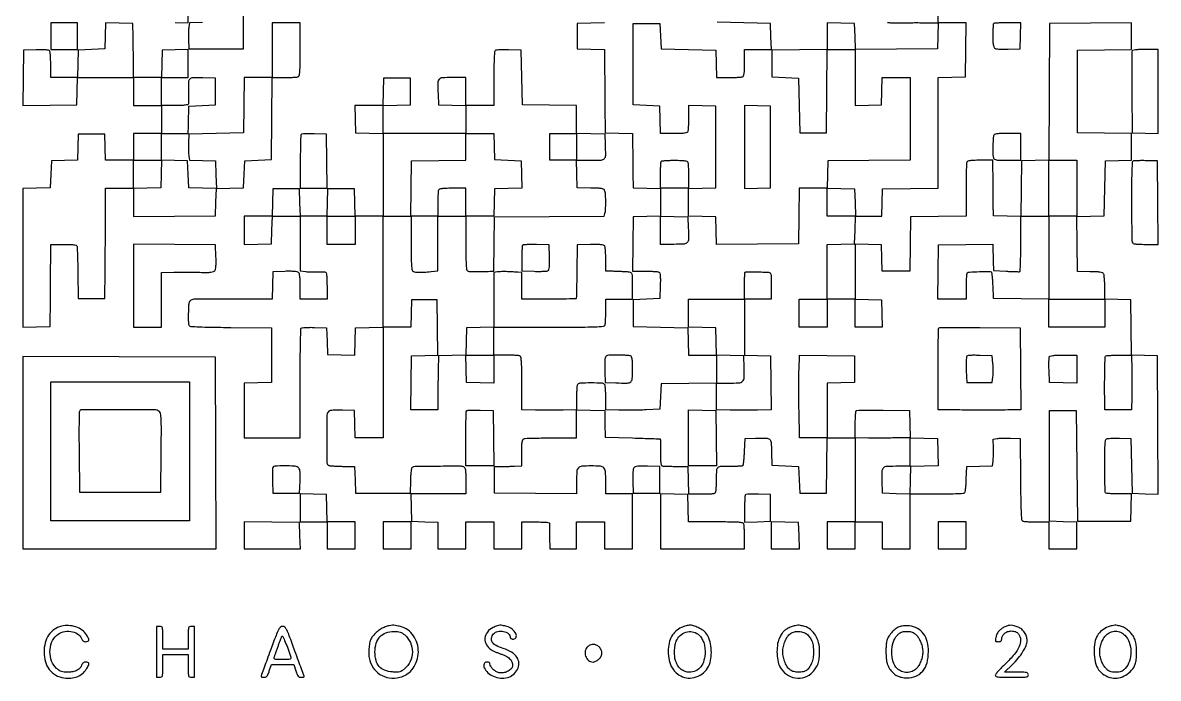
# Model space of a CAD drawing. Extents: x 179 to 1071, y 112 to 1107.
# Drawn here: x 179 to 1071, y 112 to 627 of the extents above; entities that cross this region are included whole.
import ezdxf

# ---------------------------------------------------------------- set-up
doc = ezdxf.new("R2010")
doc.units = 0

msp = doc.modelspace()

# ---------------------------------------------------------------- linework, layer by layer
for points in [[(320.288831, 627.215446), (310.077661, 626.930891), (309.481052, 623.715446, 0.030047), (309.270626, 622.018638, 0.00876), (309.150106, 619.388287, 0.008769), (309.118216, 616.415823, 0.009283), (309.192221, 613.5), (309.5, 606.5), (331, 606.5), (352.5, 606.5), (352.757294, 671.25)], [(636, 627.067663), (625.25, 626.783832), (614.5, 626.5), (614.5, 616.5), (614.5, 606.5), (625.25, 606.216168), (636, 605.932337), (636.059375, 594.716168, 0.000443), (636.094909, 588.965167, 0.000144), (636.157304, 580.479124, 0.000144), (636.232039, 571.053932, 0.000162), (636.309375, 562), (636.5, 540.5), (647.25, 540.216168), (658, 539.932337), (658.097508, 529.716168, 0.00036), (658.145798, 525.011867, 0.0002), (658.211168, 519.269749, 0.000199), (658.282022, 513.453222, 0.000321), (658.347508, 508.5), (658.5, 497.5), (669.25, 497.216168), (680, 496.932337), (680, 486), (680, 475.067663), (669.25, 474.783832), (658.5, 474.5), (658.272969, 453.25), (658.045937, 432), (667.772969, 431.984687, -0.007773), (671.592775, 431.919285, -0.010696), (675.021102, 431.733781, -0.00761), (677.860586, 431.47563, -0.11538), (678.788231, 431.152042, -0.19692), (679.395734, 430.294865, -0.033714), (679.721018, 428.282937, -0.023663), (679.861823, 425.195195, -0.006827), (679.788231, 420.417355), (679.5, 410.5), (669, 410), (658.5, 409.5), (658.5, 399), (658.5, 388.5), (680, 388), (701.5, 387.5), (701.783832, 376.75), (702.067663, 366), (713.033832, 366), (724, 366), (724, 355.019502), (724, 344.039005), (702.25, 343.769502), (680.5, 343.5), (680, 333.5), (679.5, 323.5), (668.614997, 323, -0.005772), (663.695685, 322.830917, -0.003519), (657.882746, 322.739212, -0.003526), (652.119169, 322.729502, -0.006238), (647.364997, 322.814338), (637, 323.128677), (637, 331.982551, 0.006322), (636.955666, 335.488883, 0.008203), (636.821697, 338.70025, 0.006396), (636.631734, 341.375401, 0.070799), (636.393011, 342.418213, 0.294833), (634.336862, 343.920436, 0.014388), (625.5, 344.174786, 0.014388), (616.663138, 343.920436, 0.294833), (614.606989, 342.418213, 0.070799), (614.368266, 341.375401, 0.006396), (614.178303, 338.70025, 0.008203), (614.044334, 335.488883, 0.006322), (614, 331.982551), (614, 323.128677), (603.400107, 322.814338, -0.004692), (598.554047, 322.716137, -0.002696), (592.712026, 322.6841, -0.002693), (586.841483, 322.71519, -0.004492), (581.900107, 322.812384), (571, 323.124768), (571, 343.955395, 0.002113), (570.950186, 355.740773, 0.016301), (570.723731, 361.253842, 0.031071), (570.301136, 364.347193, 0.257072), (569.418213, 365.393011, 0.07203), (568.361889, 365.632106, 0.005915), (565.534475, 365.821697, 0.007831), (562.140776, 365.955695, 0.005951), (558.418213, 366), (549, 366), (549, 377), (549, 388), (592.393011, 388, 0.00089), (617.663739, 388.044988, 0.008094), (628.682637, 388.26261, 0.010271), (635.111256, 388.626062, 0.28955), (636.393011, 389.581787, 0.07203), (636.632106, 390.638111, 0.005915), (636.821697, 393.465525, 0.007831), (636.955695, 396.859224, 0.005951), (637, 400.581787), (637, 410), (647.5, 410), (658, 410), (658, 420.5, 0.003352), (657.954921, 427.224924, 0.048655), (657.69244, 429.587618, 0.175767), (657.016838, 430.675217, 0.149258), (655.75, 431.167506, 0.001986), (652.205797, 431.417209, 0.003814), (649.36184, 431.584448, 0.003716), (646.467483, 431.710946, 0.001781), (642.75, 431.832494), (637, 432), (636.984687, 441.25, 0.008159), (636.919317, 444.886885, 0.011123), (636.734034, 448.160822, 0.008145), (636.475757, 450.869394, 0.113997), (636.152902, 451.78684, 0.199716), (635.281101, 452.39767, 0.032047), (633.18343, 452.720814, 0.022682), (629.955578, 452.861053, 0.006397), (624.918214, 452.78684), (614.5, 452.5), (614.26659, 431.599923, -0.001278), (614.156325, 423.56607, -0.002088), (614.016967, 416.754467, -0.000251), (613.864526, 410.690643, -0.192258), (613.744575, 410.411242, -0.194513), (613.159485, 410.163062, -0.000479), (603.914768, 410.01528, -0.003012), (593.716025, 409.923465, -0.002123), (582.25, 409.937986), (571, 410), (571, 420.5), (571, 431), (568, 431.125, -0.000897), (566.490601, 431.190605, -0.000321), (564.339063, 431.289374, -0.000319), (561.979926, 431.4007, -0.000377), (559.75, 431.50904, 0.009924), (557.538322, 431.574202, 0.00879), (555.234375, 431.555835, 0.008861), (553.160189, 431.466024, 0.026501), (551.75, 431.304585), (549, 430.841089), (549, 409.454376), (549, 388.067663), (538.25, 387.783832), (527.5, 387.5), (527.216508, 376.783492), (526.933016, 366.066984), (516.216508, 365.783492), (505.5, 365.5), (505.322108, 354.5, 0.000681), (505.248714, 349.544418, 0.000421), (505.17529, 343.720312, 0.000422), (505.112467, 337.967405, 0.00076), (505.072108, 333.25), (505, 323), (494.480112, 323), (483.960225, 323), (484.230112, 344.25), (484.5, 365.5), (494.769404, 365.785197), (505.038809, 366.070395), (504.769404, 387.785197), (504.5, 409.5), (494.5, 409.5), (484.5, 409.5), (484.216168, 398.75), (483.932337, 388), (472.966168, 388), (462, 388), (462, 431.5), (462, 475), (473, 475), (484, 475), (484, 454.2, 0.003169), (484.062069, 444.406919, 0.010454), (484.278846, 437.954487, 0.00933), (484.608073, 433.461896, 0.175156), (485.2, 432.2, 0.156441), (486.778511, 431.388153, 0.031696), (489.952461, 431.06555, 0.026549), (494.258674, 431.130854, 0.012824), (499.75, 431.647983), (505, 432.278582), (505, 453.639291), (505, 475), (516, 475), (527, 475), (527, 454.122445, 0.002913), (527.059343, 443.936607, 0.011405), (527.276037, 437.651147, 0.011114), (527.611421, 433.441314, 0.211143), (528.25, 432.32056, 0.143827), (529.693259, 431.792046, 0.00978), (534.104341, 431.589988, 0.012735), (539.647643, 431.585841, 0.007626), (546.230112, 431.849085), (548.960225, 432), (549.230112, 453.25), (549.5, 474.5), (592.636124, 474.760537), (635.772248, 475.021074), (636.37247, 477.260537, 0.055261), (636.837102, 480.304807, 0.010179), (636.954784, 485.991845, 0.010168), (636.84102, 491.678737, 0.055454), (636.378274, 494.717265, 0.141505), (635.627557, 495.960978, 0.132685), (634.311084, 496.650964, 0.0442), (631.7238, 496.990753, 0.00392), (625.141929, 497.217265), (614.5, 497.5), (614.216168, 508.25), (613.932337, 519), (624.947116, 519, 0.011644), (633.386769, 519.196568, 0.193791), (635.888604, 520.342175, 0.190015), (636.923746, 522.911448, 0.011127), (636.796504, 531.503355), (636.5, 539.5), (625.25, 539.782751), (614, 540.065502), (614, 551.012863), (614, 561.960225), (592.75, 562.230112), (571.5, 562.5), (571, 584), (570.5, 605.5), (560.582645, 605.788231, 0.006827), (555.804805, 605.861823, 0.023663), (552.717063, 605.721018, 0.033714), (550.705135, 605.395734, 0.19692), (549.847958, 604.788231, 0.130355), (549.518755, 603.746653, 0.002279), (549.266219, 597.783105, 0.005584), (549.080339, 590.795482, 0.003672), (549.015313, 582.75), (549, 562), (538, 562), (527, 562), (527, 573), (527, 584), (516.519052, 584, 0.01319), (508.49751, 583.788355, 0.203196), (506.066531, 582.602972, 0.179688), (505.071849, 579.965089, 0.009927), (505.204946, 571), (505.5, 562.5), (516.25, 562.216168), (527, 561.932337), (527, 550.966168), (527, 540), (494.5, 540), (462, 540), (462, 550.966168), (462, 561.932337), (472.75, 562.216168), (483.5, 562.5), (483.5, 573), (483.5, 583.5), (473, 583.5), (462.5, 583.5), (462.216168, 572.75), (461.932337, 562), (450.932337, 562), (439.932337, 562), (440.216168, 551.25), (440.5, 540.5), (451.25, 540.216168), (462, 539.932337), (462, 507.466168), (462, 475), (451.033832, 475), (440.067663, 475), (439.783832, 485.75), (439.5, 496.5), (429, 496.5), (418.5, 496.5), (418.216168, 485.75), (417.932337, 475), (407.5, 475), (397.067663, 475), (396.783832, 485.75), (396.5, 496.5), (386, 496.5), (375.5, 496.5), (375.216168, 485.75), (374.932337, 475), (363.966168, 475), (353, 475), (353, 463.966168), (353, 452.932337), (363.75, 453.216168), (374.5, 453.5), (374.783832, 464.25), (375.067663, 475), (386.033832, 475), (397, 475), (397, 453.613544), (397, 432.227088), (401.25, 431.631435, 0.01829), (403.236067, 431.426803, 0.00956), (405.720312, 431.310015, 0.009495), (408.276032, 431.287353, 0.01434), (410.5, 431.373689, -0.009963), (412.505981, 431.469153, -0.011902), (414.398438, 431.476393, -0.010704), (415.985709, 431.410664, -0.073077), (416.75, 431.248809, -0.252405), (417.346562, 430.571005, -0.02816), (417.7088, 428.472674, -0.022023), (417.935201, 425.271303, -0.006641), (418, 420.393011), (418, 410), (407.5, 410), (397, 410), (397, 419.877555, 0.007345), (396.929838, 424.653266, 0.024181), (396.685192, 427.794146, 0.035127), (396.271246, 429.875583, 0.154085), (395.600715, 430.916414, 0.132968), (394.513859, 431.412685, 0.020746), (392.150171, 431.703614, 0.018924), (388.957683, 431.84141, 0.009044), (384.850715, 431.788859), (375.5, 431.5), (375.216168, 420.75), (374.932337, 410), (353.216168, 409.93983, -0.000579), (344.154979, 409.925215, -0.000541), (334.887093, 409.931025, -0.000538), (326.657437, 409.95395, -0.001849), (321.314362, 409.994349, 0.004734), (315.30802, 410.005105, 0.039368), (312.597247, 409.770381, 0.098138), (311.07118, 409.194713, 0.131508), (310.064362, 408.120261, 0.108774), (309.28397, 405.351196, 0.011202), (309.040841, 398.52484, 0.010028), (309.088004, 391.646466, 0.135561), (309.81548, 389.264319, 0.238962), (310.927232, 388.604237, 0.00522), (317.392156, 388.240328, 0.007577), (326.830801, 387.951056, 0.001803), (342.550168, 387.764319), (374.5, 387.5), (374.5, 366), (374.5, 344.5), (363.75, 344.216168), (353, 343.932337), (353, 322.466168), (353, 301), (374.966123, 301), (396.932246, 301), (396.912987, 343.646864, -0.001926), (396.969228, 360.185181, -0.003202), (397.159579, 374.122866, -0.000592), (397.418863, 386.326338, -0.19309), (397.786512, 387.186512, -0.174712), (398.514807, 387.528903, -0.008765), (401.181331, 387.731956, -0.01321), (404.419335, 387.835779, -0.009101), (408.089648, 387.789648), (417.5, 387.5), (418, 377), (418.5, 366.5), (429.215829, 366.216515), (439.931657, 365.93303), (440.215829, 376.716515), (440.5, 387.5), (451.25, 387.783832), (462, 388.067663), (462, 344.533832), (462, 301), (451.033832, 301), (440.067663, 301), (439.783832, 311.75), (439.5, 322.5), (430.149285, 322.788859, 0.009044), (426.042317, 322.84141, 0.018924), (422.849829, 322.703614, 0.020746), (420.486141, 322.412685, 0.132968), (419.399285, 321.916414, 0.21941), (417.974523, 318.937306, 0.003712), (417.849713, 300.303682, 0.003116), (417.980784, 281.46756, 0.306927), (419.430195, 279.388413, 0.070041), (420.402427, 279.164303, 0.004988), (423.177963, 278.950933, 0.006948), (426.506234, 278.774857, 0.005185), (430.180195, 278.669798), (439.5, 278.5), (440, 268), (440.5, 257.5), (462, 257.5), (483.5, 257.5), (483.788805, 267.464966, -0.009185), (483.978344, 271.465495, -0.015642), (484.302506, 274.797089, -0.011428), (484.70247, 277.423379, -0.213988), (485.160452, 278.099165, -0.13594), (487.320716, 278.728202, -0.001145), (504.929603, 278.919042, -0.001586), (522.196447, 279.011854, -0.092414), (525.290056, 278.44219, -0.187548), (526.187199, 277.627618, -0.077472), (526.693084, 276.038367, -0.0334), (526.942215, 273.174233, -0.004997), (527, 267.393011), (527, 257), (505.466168, 257), (483.932337, 257), (484.216168, 246.25), (484.5, 235.5), (494.75, 235.215017), (505, 234.930034), (505, 224.465017), (505, 214), (516, 214), (527, 214), (527, 224.5), (527, 235), (538, 235), (549, 235), (549, 224.5), (549, 214), (560, 214), (571, 214), (571, 224.5), (571, 235), (582.043837, 235, -0.005353), (587.436059, 234.942266, -0.023244), (590.625709, 234.725378, -0.037204), (592.514505, 234.364582, -0.375493), (592.925354, 233.75, 0.029686), (592.865555, 232.894407, 0.001563), (592.84552, 230.15, 0.00246), (592.84795, 226.884359, 0.001786), (592.881517, 223.25), (593, 214), (603.5, 214), (614, 214), (614, 224.5), (614, 235), (625, 235), (636, 235), (636, 224.5), (636, 214), (647, 214), (658, 214), (658, 235.5), (658, 257), (647.5, 257), (637, 257), (637, 266.964816, 0.016375), (636.748452, 274.643854, 0.176079), (635.516364, 277.447319, 0.18557), (632.802218, 278.72896, 0.018552), (625.5, 279, 0.018562), (618.196698, 278.728783, 0.185709), (615.482908, 277.446295, 0.175976), (614.251235, 274.640922, 0.016331), (614, 266.950963), (614, 256.972294), (581.75, 257.236147), (549.5, 257.5), (549.5, 268), (549.5, 278.5), (554.5, 278.553803, 0.002048), (556.82708, 278.588376, 0.001075), (559.720312, 278.649435, 0.00107), (562.68464, 278.724717, 0.001645), (565.25, 278.803803), (571, 279), (571, 289.393011, -0.005351), (571.059586, 294.960143, -0.030363), (571.30265, 297.913621, -0.063068), (571.76761, 299.601595, -0.205218), (572.581787, 300.393011, -0.082815), (573.775876, 300.636501, -0.001919), (579.5499, 300.821697, -0.004216), (586.334577, 300.955997, -0.00284), (594.081787, 301), (614, 301), (614, 312.032751), (614, 323.065502), (625.102322, 322.782751), (636.204643, 322.5), (636.352322, 312), (636.5, 301.5), (658, 300.949707, -0.000841), (666.261248, 300.724348, -0.001379), (673.257812, 300.502398, -0.000127), (679.51991, 300.284872, -0.161135), (679.75, 300.199707, -0.221186), (679.851935, 299.994689, -0.000671), (679.926563, 296.974289, -0.003611), (679.981992, 293.53988, -0.002229), (680, 289.5, 0.004226), (680.051263, 283.434489, 0.036659), (680.294279, 280.747224, 0.1079), (680.82115, 279.42211, 0.232766), (681.75, 278.890285, 0.009007), (682.866332, 278.840464, 0.000834), (685.629687, 278.77159, 0.001074), (688.925493, 278.702026, 0.000842), (692.5, 278.640285), (701.5, 278.5), (701.783832, 267.75), (702.067663, 257), (712.426843, 257, 0.005377), (717.973908, 257.059651, 0.030446), (720.919034, 257.302822, 0.063217), (722.602718, 257.767927, 0.20495), (723.393011, 258.581787, 0.070701), (723.631706, 259.623534, 0.006434), (723.821697, 262.287222, 0.008233), (723.955664, 265.484808, 0.006352), (724, 268.974799, -0.01621), (724.218061, 275.699053, -0.203198), (725.336393, 277.923885, -0.171082), (727.807214, 278.868616, -0.010839), (735.692534, 278.905237, 0.007869), (738.963225, 278.901004, 0.011594), (741.833378, 279.009061, 0.007003), (744.212453, 279.187405, 0.175058), (744.797718, 279.459677, 0.166411), (745.094233, 280.059722, 0.004749), (745.44058, 282.940181, 0.009152), (745.757506, 286.380352, 0.006111), (746, 290.328626), (746.5, 300.5), (754.496645, 300.796504, -0.010944), (762.958841, 300.924926, -0.179106), (765.567079, 299.939704, -0.195806), (766.788181, 297.526579, -0.013482), (767.215131, 289.7397), (767.5, 279.5), (778, 279), (788.5, 278.5), (789, 268), (789.5, 257.5), (800, 257.5), (810.5, 257.5), (810.769502, 279.25), (811.039005, 301), (822.019502, 301), (833, 301), (833, 268), (833, 235), (822, 235), (811, 235), (811, 224.5), (811, 214), (822, 214), (833, 214), (833, 224.5), (833, 235), (843.5, 235), (854, 235), (854, 224.5), (854, 214), (865, 214), (876, 214), (876, 235.5), (876, 257), (896.75, 257.015313, 0.003459), (904.790108, 257.076871, 0.005289), (911.760476, 257.252233, 0.002049), (917.725297, 257.489938, 0.131294), (918.711195, 257.800347, 0.199883), (919.262532, 258.589, 0.01918), (919.684251, 260.944063, 0.019108), (920.012968, 264.199826, 0.00836), (920.211195, 268.535034), (920.5, 278.5), (930.62757, 278.783631), (940.755139, 279.067263), (941.245984, 282.783631, 0.02043), (941.416849, 284.667274, 0.007166), (941.512695, 287.383123, 0.007101), (941.532878, 290.376392, 0.008251), (941.464663, 293.222743), (941.192497, 299.945487), (944.346249, 300.529234, -0.031064), (946.043619, 300.735482, -0.008198), (948.776711, 300.851473, -0.008289), (951.8973, 300.880936, -0.008427), (955, 300.80649), (962.5, 300.5), (962.764319, 268.550168, 0.001803), (962.951056, 252.830801, 0.007577), (963.240328, 243.392156, 0.00522), (963.604237, 236.927232, 0.238962), (964.264319, 235.81548, 0.116655), (965.161958, 235.504391, 0.00716), (968.001081, 235.256679, 0.010334), (971.425135, 235.078324, 0.007451), (975.25, 235.015313), (985, 235), (985, 224.5), (985, 214), (996, 214), (1007, 214), (1007, 224.466168), (1007, 234.932337), (996.25, 235.216168), (985.5, 235.5), (985.5, 279), (985.5, 322.5), (996, 322.5), (1006.5, 322.5), (1007, 279), (1007.5, 235.5), (1028.5, 235.5), (1049.5, 235.5), (1049.783832, 246.25), (1050.067663, 257), (1040.092849, 257, -0.008799), (1036.22816, 257.068019, -0.013393), (1032.877585, 257.275957, -0.00795), (1030.122419, 257.565386, -0.227996), (1029.537435, 257.93943, -0.130928), (1029.302489, 258.717651, -0.001313), (1029.126399, 264.547267, -0.004171), (1028.996714, 271.290813, -0.00268), (1028.953473, 279.114996, -0.002922), (1029.010311, 289.125537, -0.012193), (1029.226759, 295.151076, -0.012714), (1029.567267, 299.113726, -0.224442), (1030.225056, 300.180103, -0.121711), (1031.133128, 300.495494, -0.009052), (1033.769235, 300.690793, -0.01213), (1036.959757, 300.791612, -0.008901), (1040.5, 300.754537), (1049.5, 300.5), (1050, 279), (1050.5, 257.5), (1060.758629, 257.214922), (1071.017259, 256.929843), (1070.758629, 311.214922), (1070.5, 365.5), (1060.269405, 365.784769), (1050.038811, 366.069538), (1049.769405, 387.784769), (1049.5, 409.5), (1039.25, 409.784983), (1029, 410.069966), (1028.984687, 419.284983, 0.009171), (1028.911964, 422.920009, 0.012198), (1028.704745, 426.218488, 0.009545), (1028.414314, 428.942349, 0.110134), (1028.053195, 429.948169, 0.176258), (1027.132229, 430.659673, 0.041052), (1025.197327, 431.106182, 0.026199), (1022.162414, 431.38726, 0.007026), (1017.318508, 431.512814), (1007.5, 431.62929), (1007.230592, 453.280616), (1006.961185, 474.931943), (1017.730592, 475.215971), (1028.5, 475.5), (1029, 497), (1029.5, 518.5), (1039.75, 518.784983), (1050, 519.069966), (1050, 529.515095), (1050, 539.960225), (1028.75, 540.230112), (1007.5, 540.5), (1007.5, 573), (1007.5, 605.5), (1028.75, 605.769888), (1050, 606.039775), (1050, 616.533741), (1050, 627.027706), (1017.75, 626.763853), (985.5, 626.5), (985.241329, 572.783744), (984.982659, 519.067488), (974.241329, 518.783744), (963.5, 518.5), (963.230404, 496.716367), (962.960808, 474.932734), (952.280035, 475.216367), (941.599262, 475.5), (941.494424, 478.5, -0.004951), (941.444657, 480.487865, -0.000338), (941.363162, 486.126562, -0.000484), (941.277048, 492.849655, -0.000363), (941.194793, 500.25), (941, 519), (931.106989, 519, 0.005748), (925.836306, 518.939403, 0.031643), (923.006334, 518.694689, 0.0653), (921.381554, 518.227587, 0.201158), (920.606989, 517.418213, 0.083046), (920.363374, 516.220701, 0.001844), (920.178303, 510.308954, 0.004129), (920.043995, 503.369134, 0.002773), (920, 495.437715), (920, 475.039005), (898.25, 474.769502), (876.5, 474.5), (876.230112, 453.25), (875.960225, 432), (865.015095, 432), (854.069966, 432), (853.784983, 442.25), (853.5, 452.5), (843.25, 452.784983), (833, 453.069966), (833, 431.534983), (833, 410), (822, 410), (811, 410), (811, 431.466168), (811, 452.932337), (821.75, 453.216168), (832.5, 453.5), (832.783832, 464.25), (833.067663, 475), (843.5, 475), (853.932337, 475), (854.216168, 485.75), (854.5, 496.5), (876.25, 496.769502), (898, 497.039005), (898, 540.485671), (898, 583.932337), (908.75, 584.216168), (919.5, 584.5), (919.769888, 605.75), (920.039775, 627), (909.019888, 627), (898, 627), (898, 638.019502)], [(858.229174, 627.22878, 0.025615), (861.368487, 627.018594, 0.006709), (866.41624, 627.0074, -0.001392), (871.054656, 627.046434, -0.000775), (876.705984, 627.069489, -0.000773), (882.423893, 627.075103, -0.001254), (887.284983, 627.06017), (898.069966, 627), (897.784983, 616.75), (897.5, 606.5), (865.285136, 606.236193), (833.070271, 605.972387), (832.785136, 616.236193), (832.5, 626.5), (821.75, 626.783832), (811, 627.067663), (811, 616.553334), (811, 606.039005), (789.25, 605.769502), (767.5, 605.5), (767.5, 595), (767.5, 584.5), (778, 584), (788.5, 583.5), (789, 562), (789.5, 540.5), (800, 540.5), (810.5, 540.5), (810.763664, 573.25), (811.027329, 606), (822.013664, 606), (833, 606), (833, 583.965017), (833, 561.930034), (843.25, 562.215017), (853.5, 562.5), (853.783832, 573.25), (854.067663, 584), (865.033832, 584), (876, 584), (876, 551.513853), (876, 519.027706), (843.75, 518.763853), (811.5, 518.5), (811.216168, 507.75), (810.932337, 497), (799.985671, 497), (789.039005, 497), (788.769502, 475.25), (788.5, 453.5), (756.283972, 453.236192), (724.067944, 452.972383), (723.783972, 463.736192), (723.5, 474.5), (712.75, 474.783832), (702, 475.067663), (702, 486), (702, 496.932337), (712.75, 497.216168), (723.5, 497.5), (723.5, 529.5), (723.5, 561.5), (712.75, 561.783832), (702, 562.067663), (702, 552.615619, -0.00593), (701.955696, 548.880092, -0.007809), (701.821697, 545.475463, -0.005887), (701.632128, 542.638889, -0.0721), (701.393011, 541.581787, -0.20495), (700.602718, 540.767927, -0.063217), (698.919034, 540.302822, -0.030446), (695.973908, 540.059651, -0.005377), (690.426843, 540), (680.067663, 540), (679.783832, 550.75), (679.5, 561.5), (669, 562), (658.5, 562.5), (658.5, 594.5), (658.5, 626.5), (669, 626.5), (679.5, 626.5), (680, 616.5), (680.5, 606.5), (702, 606), (723.5, 605.5), (723.783832, 594.75), (724.067663, 584), (733.452044, 584, 0.005972), (737.161644, 584.044307, 0.007852), (740.544413, 584.178303, 0.005942), (743.36267, 584.367915, 0.07196), (744.418213, 584.606989, 0.205218), (745.23239, 585.398405, 0.063068), (745.69735, 587.086379, 0.030363), (745.940414, 590.039857, 0.005351), (746, 595.606989), (746, 606), (756.534983, 606), (767.069966, 606), (766.784983, 616.25), (766.5, 626.5), (745.5, 627), (724.5, 627.5)]]:
    msp.add_lwpolyline(points, format="xyb")
msp.add_lwpolyline([(298.715817, 627.215394), (308.931635, 626.930789), (309.215817, 637.715394)])
for points in [[(243.785353, 616.783473), (243.5, 606.5), (233, 606), (222.5, 605.5), (222.216168, 594.75), (221.932337, 584), (211.466168, 584), (201, 584), (200.984687, 593.75, 0.007755), (200.919286, 597.578609, 0.010675), (200.733781, 601.014355, 0.007585), (200.475649, 603.860149, 0.115445), (200.152042, 604.788231, 0.19692), (199.294865, 605.395734, 0.033714), (197.282937, 605.721018, 0.023663), (194.195195, 605.861823, 0.006827), (189.417355, 605.788231), (179.5, 605.5), (179.230442, 583.730055), (178.960884, 561.960111), (200.230442, 562.230055), (221.5, 562.5), (221.783832, 573.25), (222.067663, 584), (244.033832, 584), (266, 584), (266, 573), (266, 562), (277, 562), (288, 562), (288, 551), (288, 540), (277, 540), (266, 540), (266, 529.5), (266, 519), (255.034983, 519), (244.069966, 519), (243.784983, 529.25), (243.5, 539.5), (233, 539.5), (222.5, 539.5), (222.215399, 529.284601), (221.930798, 519.069202), (211.715399, 518.784601), (201.5, 518.5), (201, 508), (200.5, 497.5), (189.75, 497.216168), (179, 496.932337), (179, 442.432337), (179, 387.932337), (189.75, 388.216168), (200.5, 388.5), (200.698391, 410, 0.000194), (200.778129, 419.019799, 0.000175), (200.853665, 428.342187, 0.000175), (200.915434, 436.688122, 0.000562), (200.948391, 442.25), (201, 453), (211.031385, 453, -0.006905), (215.757163, 452.934734, -0.02306), (218.849408, 452.706324, -0.030569), (220.864407, 452.337653, -0.245329), (221.548776, 451.733489, -0.082072), (221.750102, 450.753559, -0.001262), (221.960346, 444.968865, -0.003341), (222.143068, 438.233614, -0.0022), (222.267391, 430.483489), (222.5, 410.5), (233, 410.5), (243.5, 410.5), (243.714331, 432, 0.000662), (243.799089, 441.80464, 0.000385), (243.87618, 453.573438, 0.000385), (243.935268, 465.365987, 0.00065), (243.964331, 475.25), (244, 497), (255, 497), (266, 497), (266, 485.986147), (266, 474.972294), (298.25, 475.236147), (330.5, 475.5), (330.783492, 486.216508), (331.066984, 496.933016), (341.783492, 497.216508), (352.5, 497.5), (353, 508), (353.5, 518.5), (364, 519), (374.5, 519.5), (374.763853, 551.75), (375.027706, 584), (384.432066, 584, 0.005836), (388.146924, 584.043363, 0.007713), (391.528753, 584.174546, 0.005765), (394.346617, 584.360024, 0.072414), (395.384879, 584.594198, 0.260281), (396.245953, 585.62667, 0.0285), (396.657711, 588.803833, 0.01582), (396.882896, 594.394196, 0.002155), (396.933333, 606.094198), (396.933333, 627), (385.966667, 627), (375, 627), (375, 605.5), (375, 584), (364.019502, 584), (353.039005, 584), (352.769502, 562.25), (352.5, 540.5), (331, 540), (309.5, 539.5), (309.192221, 532.5, 0.009283), (309.118216, 529.584177, 0.008769), (309.150106, 526.611713, 0.00876), (309.270626, 523.981362, 0.030047), (309.481052, 522.284554), (310.077661, 519.069109), (320.288831, 518.784554), (330.5, 518.5), (330.784178, 507.715822), (331.068357, 496.931643), (320.284178, 497.215822), (309.5, 497.5), (309, 508), (308.5, 518.5), (298.25, 518.784983), (288, 519.069966), (288, 529.534983), (288, 540), (298.5, 540), (309, 540), (309.111066, 545.75, -0.000597), (309.16368, 548.315351, -0.000388), (309.230318, 551.279688, -0.00039), (309.29986, 554.172908, -0.000742), (309.361066, 556.5), (309.5, 561.5), (320, 562), (330.5, 562.5), (330.5, 573), (330.5, 583.5), (320.328217, 583.78412, 0.011983), (312.528392, 583.814999, 0.195418), (310.17146, 582.801849, 0.190154), (309.155908, 580.419943, 0.011254), (309.118381, 572.42637, -0.001773), (309.162999, 569.299259, -0.00237), (309.179978, 566.461184, -0.00165), (309.175083, 564.081611, -0.024531), (309.129791, 563.25, -0.314515), (308.605545, 562.643644, -0.032862), (306.653411, 562.282852, -0.023176), (303.524501, 562.061227, -0.006093), (298.5, 562), (288, 562), (288, 573), (288, 584), (298.5, 584), (309, 584), (309, 595.034983), (309, 606.069966), (298.75, 605.784983), (288.5, 605.5), (288.216168, 594.75), (287.932337, 584), (276.966168, 584), (266, 584), (265.953106, 594.75, 0.001159), (265.920534, 599.626468, 0.000692), (265.860325, 605.426563, 0.000693), (265.784366, 611.202902, 0.001202), (265.703106, 616), (265.5, 626.5), (254.785353, 626.783473), (244.070705, 627.066946)], [(941.666667, 626.333333, 0.174334), (941.400901, 625.769103, 0.006007), (941.195833, 623.303676, 0.010606), (941.048339, 620.342026, 0.007137), (941, 616.955778, 0.008883), (941.073514, 612.81812, 0.026324), (941.323488, 609.99021, 0.037403), (941.742435, 608.077007, 0.147998), (942.399285, 607.083586, 0.132968), (943.486141, 606.587315, 0.020746), (945.849829, 606.296386, 0.018924), (949.042317, 606.15859, 0.009044), (953.149285, 606.211141), (962.5, 606.5), (962.784983, 616.75), (963.069966, 627), (952.70165, 627, 0.006002), (948.679959, 626.951725, 0.009084), (945.183193, 626.804167, 0.00449), (942.245767, 626.600218, 0.178639)], [(1050.454031, 604.740803, 0.089592), (1050.262009, 603.729818, 0.000579), (1050.190493, 594.601072, 0.002304), (1050.168885, 584.152527, 0.001466), (1050.235416, 571.990803), (1050.5, 540.5), (1060.75, 540.215017), (1071, 539.930034), (1071, 572.965017), (1071, 606), (1060.968615, 606, 0.006943), (1056.259955, 605.934612, 0.022858), (1053.16219, 605.706576, 0.029866), (1051.13516, 605.340013, 0.246246)], [(397.700461, 539.367127, 0.189024), (397.416499, 538.716919, 0.001401), (397.20576, 532.752635, 0.004985), (397.050544, 525.869908, 0.003145), (397, 517.833333), (397, 497), (407.519888, 497), (418.039775, 497), (417.769888, 518.25), (417.5, 539.5), (407.950461, 539.783794, 0.007041), (404.240283, 539.841782, 0.010544), (401.000338, 539.778463, 0.005798), (398.297812, 539.637197, 0.182377)], [(549.215017, 529.75), (549.5, 519.5), (560, 519), (570.5, 518.5), (570.783485, 507.784171), (571.06697, 497.068343), (560.283485, 496.784171), (549.5, 496.5), (549.216168, 485.75), (548.932337, 475), (537.966168, 475), (527, 475), (527, 486), (527, 497), (516.606989, 497, 0.005351), (511.039857, 496.940414, 0.030363), (508.086379, 496.69735, 0.063068), (506.398405, 496.23239, 0.205218), (505.606989, 495.418213, 0.07203), (505.367894, 494.361889, 0.005915), (505.178303, 491.534475, 0.007831), (505.044305, 488.140776, 0.005951), (505, 484.418213), (505, 475), (494.480498, 475), (483.960995, 475), (484.230498, 496.75), (484.5, 518.5), (505.75, 518.769888), (527, 519.039775), (527, 529.519888), (527, 540), (537.965017, 540), (548.930034, 540)], [(941.679886, 538.25, 0.054503), (941.257158, 535.363367, 0.007563), (941.12752, 529.302428, 0.006624), (941.170158, 523.20032, 0.071898), (941.5705, 520.777875, 0.188791), (942.334257, 519.83441, 0.089438), (943.833968, 519.306126, 0.035408), (946.625775, 519.055594, 0.004678), (952.567388, 519), (963, 519), (963, 529.5), (963, 540), (952.567388, 540, 0.004634), (946.641047, 539.945076, 0.035224), (943.861414, 539.697164, 0.090391), (942.388006, 539.176523, 0.201808)], [(701.393011, 517.418213, -0.07203), (701.632106, 516.361889, -0.005915), (701.821697, 513.534475, -0.007831), (701.955695, 510.140776, -0.005951), (702, 506.418213), (702, 497), (691, 497), (680, 497), (680, 507.333333, -0.006022), (680.048276, 511.341612, -0.009111), (680.195833, 514.827083, -0.004516), (680.399803, 517.754503, -0.178563), (680.666667, 518.333333, -0.177151), (681.240534, 518.599816, -0.005003), (683.994614, 518.804167, -0.009619), (687.284117, 518.951702, -0.006396), (691.059678, 519, -0.005893), (696.231606, 518.939041, -0.032092), (699.020372, 518.693741, -0.066055), (700.624187, 518.225925, -0.199759)], [(1007, 497), (1007, 475), (996, 475), (985, 475), (985, 442.5), (985, 410), (1007, 410), (1029, 410), (1029, 399), (1029, 388), (1007, 388), (985, 388), (985, 398.980498), (985, 409.960995), (963.25, 410.230498), (941.5, 410.5), (941.211195, 420.464966, 0.009143), (941.028489, 424.328163, 0.013786), (940.715179, 427.683218, 0.008512), (940.334125, 430.432793, 0.219027), (939.928184, 431.044385, 0.143525), (938.25123, 431.505737, 0.003796), (930.462578, 431.317044, 0.004146), (922.730621, 431.006787, 0.12697), (920.901089, 430.43887, 0.229345), (920.541955, 429.874018, 0.007453), (920.264695, 427.125393, 0.012937), (920.065224, 423.791061, 0.00847), (920, 419.940983), (920, 410), (908.980112, 410), (897.960225, 410), (898.230112, 431.25), (898.5, 452.5), (919.75, 452.769888), (941, 453.039775), (941.091885, 449.769888, -0.000728), (941.137628, 448.053079, -0.000211), (941.203226, 445.40428, -0.000212), (941.27461, 442.419808, -0.000226), (941.341885, 439.5), (941.5, 432.5), (951.5, 431.885509, 0.004363), (955.386444, 431.680715, 0.006539), (958.782812, 431.575931, 0.003037), (961.66394, 431.542248, 0.13065), (962.25, 431.694526, 0.259955), (962.55475, 432.193709, 0.00129), (962.779688, 438.291917, 0.005298), (962.945967, 445.308555, 0.003275), (963, 453.559017), (963, 475), (974, 475), (985, 475), (985, 497), (985, 519), (996, 519), (1007, 519)], [(1051.25, 518.35572, 0.285126), (1050.575278, 517.409481, 0.00602), (1050.26437, 511.422363, 0.008195), (1050.054673, 502.482465, 0.001765), (1050, 486.998454, 0.001839), (1050.04388, 475.065833, 0.002842), (1050.178303, 464.756671, 0.000894), (1050.361441, 455.829247, 0.08624), (1050.606989, 454.581787, 0.201272), (1051.382022, 453.772279, 0.065239), (1053.008523, 453.305235, 0.031606), (1055.841873, 453.060568, 0.005737), (1061.120653, 453), (1071.027329, 453), (1070.763664, 485.75), (1070.5, 518.5), (1061.5, 518.689053, 0.005646), (1057.961486, 518.723415, 0.007732), (1054.776562, 518.669121, 0.005296), (1052.119548, 518.554529, 0.085748)], [(701.795054, 466, -0.009927), (701.928151, 457.034911, -0.179688), (700.933469, 454.397028, -0.203196), (698.50249, 453.211645, -0.01319), (690.480948, 453), (680, 453), (680, 464.033832), (680, 475.067663), (690.75, 474.783832), (701.5, 474.5)], [(266, 420.513853), (266, 388), (277, 388), (288, 388), (288, 409.5), (288, 431), (297.75, 431.136688, -0.003057), (302.242778, 431.172203, -0.001688), (307.733241, 431.163502, -0.001683), (313.299076, 431.117164, -0.002704), (318.044012, 431.036024, 0.005921), (323.505002, 430.977776, 0.026386), (326.704713, 431.150519, 0.046163), (328.708593, 431.554545, 0.147776), (329.83287, 432.298621, 0.125695), (330.384361, 433.462066, 0.026178), (330.702765, 435.717885, 0.021055), (330.8471, 438.8689, 0.008638), (330.788859, 443.149285), (330.5, 452.5), (298.25, 452.763853), (266, 453.027706)], [(571.699448, 452.366114, 0.176065), (571.420159, 451.767972, 0.005385), (571.205463, 449.003745, 0.010004), (571.050689, 445.694514, 0.006682), (571, 441.901953), (571, 432.13724), (580.75, 431.813621, 0.009019), (584.578343, 431.755645, 0.012459), (588.013227, 431.851198, 0.009092), (590.848668, 432.052604, 0.132068), (591.784391, 432.395987, 0.184056), (592.383834, 433.286585, 0.033383), (592.710287, 435.288486, 0.023848), (592.853365, 438.31633, 0.007288), (592.784391, 442.900987), (592.5, 452.5), (582.449448, 452.782781, 0.006672), (578.547259, 452.840477, 0.010046), (575.145783, 452.777033, 0.005301), (572.300668, 452.636532, 0.183378)], [(764.75, 431.105365, -0.150789), (766.017108, 430.648401, -0.181014), (766.69392, 429.585959, -0.049003), (766.955501, 427.2418, -0.0033), (767, 420.5), (767, 410), (756.5, 410), (746, 410), (746, 388.034983), (746, 366.069966), (756.25, 365.784983), (766.5, 365.5), (766.769705, 344.312743), (767.03941, 323.125486), (756.119598, 322.812743, -0.004484), (751.170615, 322.715415, -0.002692), (745.293763, 322.684205, -0.002696), (739.447303, 322.716158, -0.004697), (734.599893, 322.814338), (724, 323.128677), (724, 333.564338), (724, 344), (733.30887, 344, 0.015815), (741.514429, 344.2596, 0.17762), (744.450807, 345.552728, 0.19207), (745.734461, 348.389929, 0.019001), (745.790619, 356.016285), (745.5, 365.5), (734.783492, 365.783492), (724.066984, 366.066984), (723.783492, 376.783492), (723.5, 387.5), (712.75, 387.783832), (702, 388.067663), (702, 399.033832), (702, 410), (724, 410), (746, 410), (746, 420.333333, -0.003769), (746.030086, 424.324255, -0.005915), (746.122379, 427.753646, -0.00196), (746.248225, 430.702141, -0.186817), (746.416608, 431.083333, -0.197309), (747.019433, 431.335263, -0.00126), (752.946028, 431.357315, -0.005454), (759.028994, 431.298266, -0.006545)], [(962.763853, 355.25), (963.027706, 323), (952.763853, 322.926805, -0.00126), (944.527276, 322.888824, -0.000694), (934.455126, 322.881746, -0.00058), (922.339842, 322.904102, -0.000334), (907.75, 322.957682), (898, 323), (898, 354.833333, -0.002001), (898.049029, 367.086392, -0.003231), (898.199888, 377.515513, -0.000593), (898.402981, 386.698691, -0.192864), (898.680468, 387.347135, -0.194926), (899.328722, 387.621499, -0.000608), (908.434599, 387.750224, -0.003285), (918.778546, 387.815907, -0.002034), (930.930468, 387.763802), (962.5, 387.5)], [(636.473998, 363.75, 0.047969), (636.270341, 362.400533, 0.007225), (636.16227, 359.664062, 0.008052), (636.13333, 356.419301, 0.006878), (636.204946, 353), (636.5, 344.5), (645, 344.204946, 0.009652), (653.921142, 344.067594, 0.172963), (656.575505, 345.025831, 0.208519), (657.775922, 347.385105, 0.014882), (658, 354.912063, 0.005765), (657.939362, 360.171455, 0.031694), (657.694582, 362.996718, 0.065386), (657.227398, 364.619099, 0.201), (656.418213, 365.393011, 0.070903), (655.374278, 365.631765, 0.006355), (652.686947, 365.821697, 0.008172), (649.460948, 365.955668, 0.00629), (645.937265, 366, 0.004807), (640.431231, 365.947068, 0.053602), (638.257079, 365.670945, 0.153448), (637.137457, 365.002928, 0.121258)], [(832.5, 355), (832.5, 344.5), (821.75, 344.216168), (811, 343.932337), (811, 322.466168), (811, 301), (800.037886, 301), (789.075772, 301), (788.787886, 322.25, -0.001904), (788.700603, 331.212087, -0.001674), (788.676433, 340.568177, -0.001682), (788.711277, 349.010827, -0.005063), (788.812736, 354.769328), (789.125472, 366.038655), (810.812736, 365.769328), (832.5, 365.5)], [(920.44275, 364.711405, 0.081149), (920.248444, 363.774362, 0.00524), (920.158923, 360.981301, 0.007536), (920.137209, 357.634347, 0.00554), (920.210159, 353.924983), (920.5, 344.5), (930.5, 344.5), (940.5, 344.5), (941.08534, 348.886315, 0.022863), (941.269448, 350.99849, 0.010307), (941.326793, 353.780045, 0.01018), (941.266834, 356.724741, 0.013684), (941.08534, 359.386315), (940.5, 365.5), (930.732592, 365.786422, 0.006215), (925.820487, 365.869374, 0.027145), (922.9185, 365.724677, 0.046335), (921.158442, 365.373938, 0.232847)], [(1007, 354.966168), (1007, 343.932337), (996.25, 344.216168), (985.5, 344.5), (985.210159, 353.924983, -0.005394), (985.136178, 357.631743, -0.007376), (985.154817, 360.970602, -0.005045), (985.239658, 363.758353, -0.081654), (985.428774, 364.674983, -0.241018), (986.150647, 365.322788, -0.034741), (988.157558, 365.706476, -0.023677), (991.342601, 365.936534, -0.00619), (996.468615, 366), (1007, 366)], [(1050.187616, 354.75, -0.004056), (1050.286888, 349.698016, -0.002552), (1050.324862, 343.79375, -0.002561), (1050.302819, 337.984411, -0.004692), (1050.216168, 333.25), (1049.932337, 323), (1039.466168, 323), (1029, 323), (1028.911553, 333.25, -0.003309), (1028.888588, 344.666119, -0.004562), (1029.029351, 354.917557, -0.001462), (1029.262568, 363.962499, -0.131976), (1029.642595, 365.230723, -0.234171), (1030.136586, 365.538486, -0.005739), (1032.880212, 365.774025, -0.011261), (1036.1761, 365.944374, -0.00728), (1039.996633, 366), (1049.875232, 366)], [(223.453816, 321.740243, 0.089548), (223.261817, 320.729866, 0.000598), (223.19019, 311.747155, 0.00234), (223.168607, 301.460077, 0.00149), (223.235201, 289.490243), (223.5, 258.5), (255.5, 258.5), (287.5, 258.5), (287.765726, 289.5, 0.001225), (287.879013, 308.006621, 0.012082), (287.71941, 315.793845, 0.024457), (287.315418, 320.099227, 0.201729), (286.324597, 321.75, 0.157681), (282.495237, 323.016106, 0.001671), (254.221233, 323.106234, 0.001077), (225.335041, 323.03952, 0.309316)], [(548.769502, 300.75), (549.039005, 279), (538.019502, 279), (527, 279), (527, 300.333333, -0.003067), (527.050466, 308.561556, -0.004867), (527.205463, 315.605463, -0.001337), (527.415787, 321.715674, -0.189293), (527.699448, 322.366114, -0.183378), (528.300668, 322.636532, -0.005301), (531.145783, 322.777033, -0.010046), (534.547259, 322.840477, -0.006672), (538.449448, 322.782781), (548.5, 322.5)], [(875.783492, 311.783492), (876.066984, 301.066984), (886.783492, 300.783492), (897.5, 300.5), (897.783485, 289.784171), (898.06697, 279.068343), (887.283485, 278.784171), (876.5, 278.5), (876.215829, 267.716515), (875.931657, 256.93303), (865.215829, 257.216515), (854.5, 257.5), (854.216402, 267.624582, -0.014067), (854.217397, 275.370283, -0.209372), (855.347974, 277.765303, -0.171639), (857.979865, 278.807395, -0.008871), (867.25, 278.986345), (876, 279), (876, 290.092524), (876, 301.185049), (864.75, 300.983457, -0.002089), (859.69804, 300.914047, -0.001314), (853.79375, 300.873121, -0.001319), (847.984366, 300.863444, -0.002417), (843.25, 300.890933), (833, 301), (833, 311.333333, -0.006199), (833.049715, 315.342987, -0.009353), (833.201626, 318.832876, -0.004745), (833.411818, 321.759532, -0.177895), (833.686388, 322.353055, -0.192368), (834.323998, 322.626628, -0.001402), (840.21171, 322.758585, -0.005018), (847.00418, 322.823589, -0.003162), (854.936388, 322.769721), (875.5, 322.5)], [(375.428774, 277.674983, 0.081654), (375.239658, 276.758353, 0.005045), (375.154817, 273.970602, 0.007376), (375.136178, 270.631743, 0.005394), (375.210159, 266.924983), (375.5, 257.5), (386, 257.5), (396.5, 257.5), (396.790619, 266.983715, 0.005986), (396.888454, 272.225554, 0.035003), (396.714161, 274.975897, 0.072737), (396.239248, 276.636939, 0.12965), (395.349489, 277.733715, 0.143835), (392.287896, 278.836254, 0.015726), (384.729361, 279.05174, 0.011711), (377.049087, 278.84917, 0.296943)], [(659.112128, 277.635106, 0.1305), (658.596888, 276.521045, 0.02258), (658.296615, 274.197242, 0.019663), (658.156589, 271.019073, 0.008898), (658.211141, 266.850715), (658.5, 257.5), (669, 257.5), (679.5, 257.5), (679.5, 268), (679.5, 278.5), (669.900987, 278.784391, 0.006919), (665.065714, 278.860698, 0.027023), (662.081903, 278.705126, 0.044369), (660.166788, 278.32726, 0.149751)], [(680, 235.533832), (680, 214), (713, 214), (746, 214), (746, 222.918213, 0.006277), (745.955669, 226.449196, 0.008159), (745.821697, 229.68135, 0.006338), (745.631778, 232.373807, 0.070946), (745.393011, 233.418213, 0.258602), (744.33804, 234.303692, 0.030077), (741.170055, 234.724381, 0.015924), (735.527804, 234.950419, 0.002049), (723.426843, 235), (702.067663, 235), (701.783832, 245.75), (701.5, 256.5), (690.75, 256.783832), (680, 257.067663)], [(746.700461, 256.367127, 0.177497), (746.420373, 255.762901, 0.004882), (746.20576, 252.826734, 0.009496), (746.05074, 249.322398, 0.006304), (746, 245.29835), (746, 234.930034), (756.25, 235.215017), (766.5, 235.5), (766.5, 246), (766.5, 256.5), (756.950461, 256.783794, 0.007041), (753.240283, 256.841782, 0.010544), (750.000338, 256.778463, 0.005798), (747.297812, 256.637197, 0.182377)], [(209.364681, 153.097818, 0.088481), (203.64068, 150.501548, 0.093841), (199.302738, 146.128223, 0.086347), (196.617395, 140.146134, 0.062499), (195.705882, 132.882344, 0.068927), (196.76531, 125.233745, 0.095697), (199.86676, 119.068493, 0.102355), (204.851155, 114.78517, 0.089499), (211.368195, 112.572036, 0.057291), (216.830044, 112.384113, 0.072243), (221.755775, 113.507862, 0.078209), (225.853999, 115.879638, 0.084321), (228.903457, 119.34379, 0.019588), (230.538599, 122.237053, 0.134446), (230.872994, 123.821913, 0.294557), (230.235938, 124.691522, 0.091662), (228.567388, 125, 0.061149), (227.499882, 124.868956, 0.082371), (226.60805, 124.482755, 0.08871), (225.936101, 123.85678, 0.084328), (225.508279, 123.026085, -0.105987), (224.080701, 120.524175, -0.086222), (221.654789, 118.605894, -0.073668), (218.35958, 117.403113, -0.050772), (214.399938, 117, -0.021363), (211.428627, 117.127009, -0.061633), (209.415714, 117.552992, -0.067604), (207.672764, 118.431041, -0.029727), (205.629669, 120.020293, -0.120263), (201.696883, 125.636631, -0.093146), (200.313144, 133, -0.093146), (201.696883, 140.363369, -0.120263), (205.629669, 145.979707, -0.115041), (210.667645, 148.676342, -0.098963), (216.675358, 149.067983, -0.107853), (221.962628, 147.155561, -0.1628), (225.038367, 143.399086, 0.059195), (225.600542, 142.323382, 0.090638), (226.338935, 141.577876, 0.091442), (227.288166, 141.145942, 0.06124), (228.475249, 141, 0.083611), (230.197776, 141.290071, 0.289515), (230.871642, 142.134533, 0.145205), (230.597517, 143.653867, 0.021897), (229.069071, 146.381966, 0.097556), (225.635961, 150.074778, 0.074851), (220.733438, 152.614055, 0.071249), (215.054237, 153.684062, 0.073454)], [(284, 133), (284, 113), (286.5, 113, 0.104331), (287.950811, 113.306062, 0.224677), (288.680556, 114.15, 0.064117), (288.955995, 116.064536, 0.003707), (289, 122), (289, 131), (299, 131), (309, 131), (309, 122, 0.003707), (309.044005, 116.064536, 0.064117), (309.319444, 114.15, 0.224677), (310.049189, 113.306062, 0.104331), (311.5, 113), (314, 113), (314, 133), (314, 153), (311.5, 153, 0.104331), (310.049189, 152.693938, 0.224677), (309.319444, 151.85, 0.064117), (309.044005, 149.935464, 0.003707), (309, 144), (309, 135), (299, 135), (289, 135), (289, 144, 0.003707), (288.955995, 149.935464, 0.064117), (288.680556, 151.85, 0.224677), (287.950811, 152.693938, 0.104331), (286.5, 153), (284, 153)], [(373.617702, 134.243282, -0.000069), (370.945822, 126.96977, -0.000104), (368.617639, 120.638651, -0.000039), (366.611382, 115.187769, -0.002545), (366.260713, 114.25, 0.174663), (366.251798, 113.72846, 0.177656), (366.577882, 113.325541, 0.09953), (367.28243, 113.076033, 0.035503), (368.351888, 113, 0.082058), (369.767392, 113.233882, 0.132836), (370.773939, 113.910191, 0.078168), (371.633584, 115.28431, 0.015436), (372.693596, 118), (374.469438, 123), (383.154352, 123), (391.839267, 123), (393.5, 118, 0.015662), (394.481259, 115.328464, 0.075427), (395.303133, 113.938197, 0.13077), (396.262764, 113.243987, 0.091807), (397.580367, 113, 0.018523), (398.507849, 113.034371, 0.030058), (399.289233, 113.139851, 0.030647), (399.86547, 113.290403, 0.324182), (400, 113.476089, 0.085801), (399.9362, 113.84514, 0.000166), (397.90174, 119.547476, 0.001189), (395.595428, 125.956836, 0.000736), (392.856986, 133.476089, 0.002085), (388.334829, 145.678496, 0.026061), (386.365423, 150.195067, 0.082723), (384.848496, 152.28273, 0.197493), (383.106986, 152.993282, 0.192731), (381.377075, 152.295564, 0.084732), (379.881715, 150.27693, 0.026952), (377.962364, 145.916111, 0.002206)], [(463.637261, 152.535187, 0.052532), (460.632312, 151.093211, 0.032997), (457.454298, 148.832306, 0.033252), (454.668318, 146.232726, 0.064216), (452.886411, 143.764296, 0.066636), (451.740883, 140.756829, 0.029539), (451.013364, 136.563699, 0.02931), (450.772998, 132.127352, 0.045084), (451.135898, 128.301966, 0.096522), (454.116371, 120.777407, 0.109334), (459.608848, 115.306759, 0.108167), (466.947881, 112.626905, 0.092779), (475.175364, 113.042069, 0.181432), (485.609736, 120.095238, 0.15212), (489.778924, 132.868134, 0.153367), (485.946883, 145.672945, 0.184289), (475.715848, 152.841332, 0.016058), (471.903762, 153.672044, 0.051994), (469.32482, 153.875046, 0.057049), (466.889088, 153.5335, 0.022293)], [(548.479635, 152.129741, 0.121042), (543.996359, 148.597418, 0.147094), (542.067905, 143.63248, 0.151163), (543.218013, 138.529321, 0.129596), (547.102598, 134.598465, 0.022813), (548.585593, 133.811362, 0.008947), (550.696089, 132.857623, 0.008834), (553.018811, 131.905913, 0.010888), (555.218239, 131.104473, -0.047254), (559.27363, 129.283246, -0.084189), (562.100373, 126.976184, -0.109517), (563.543925, 124.334625, -0.13274), (563.594666, 121.521155, -0.143254), (562.283002, 119.284944, -0.080968), (559.658159, 117.511583, -0.074184), (556.344408, 116.542589, -0.08364), (553.031635, 116.643673, -0.090954), (550.682041, 117.578875, -0.055632), (548.339301, 119.440124, -0.057097), (546.56955, 121.654714, -0.140958), (546, 123.634859, 0.168371), (545.813561, 124.172818, 0.101284), (545.292172, 124.613486, 0.076532), (544.490336, 124.903496, 0.048608), (543.5, 125, 0.315231), (541.446958, 123.562821, 0.198703), (541.577897, 120.518547, 0.097817), (544.424422, 116.616895, 0.082439), (548.705516, 113.806065, 0.0793), (554.295495, 112.32976, 0.094045), (559.728486, 112.806933, 0.100596), (564.332573, 115.178524, 0.104723), (567.567691, 119.130899, 0.126998), (568.698672, 124.081332, 0.141941), (567.209342, 128.73017, 0.11049), (563.023866, 132.697735, 0.058373), (556.463146, 135.64314, -0.040853), (550.832455, 137.938097, -0.129836), (547.820115, 140.617189, -0.201699), (547.239909, 143.673615, -0.118095), (548.871159, 147.089216, -0.173319), (552.109679, 149.061028, -0.102794), (556.681789, 149.055606, -0.113074), (560.560682, 147.270811, -0.232656), (562, 144.345012, 0.172986), (562.18751, 143.819249, 0.098327), (562.71468, 143.384501, 0.074706), (563.518389, 143.096168, 0.048868), (564.5, 143, 0.31352), (566.525882, 144.408787, 0.214242), (566.332601, 147.30822, 0.104042), (563.378474, 150.844056, 0.099463), (559.204514, 152.959978, 0.019611), (555.917001, 153.735584, 0.067535), (553.734605, 153.861443, 0.067659), (551.599683, 153.401108, 0.019732)], [(696.5, 152.119269, 0.072233), (691.913059, 149.148703, 0.085313), (688.659506, 145.139049, 0.077576), (686.727802, 139.953904, 0.048566), (686.04947, 133.5, 0.056726), (686.832081, 126.121242, 0.084236), (689.279995, 120.116129, 0.093645), (693.33055, 115.696875, 0.087991), (698.79991, 112.941802, 0.110101), (704.913138, 112.502257, 0.094342), (711.017372, 114.631855, 0.092753), (715.994597, 118.899327, 0.101909), (718.891347, 124.546924, 0.056196), (719.910293, 130.920165, 0.048798), (719.563532, 137.679586, 0.051395), (717.992, 143.796591, 0.093429), (715.345081, 148.207427, 0.071058), (713.04709, 150.151318, 0.031119), (709.534151, 152.061425, 0.031001), (705.843708, 153.509058, 0.078118), (703, 153.956076, 0.050421), (701.765654, 153.831284, 0.018475), (700.059375, 153.416514, 0.018096), (698.214845, 152.82242, 0.020678)], [(782.740524, 152.570688, 0.028924), (779.51748, 151.205777, 0.067062), (777.343035, 149.742476, 0.065021), (775.593972, 147.726692, 0.025865), (773.729436, 144.566898, 0.078413), (772.016703, 139.481616, 0.043332), (771.480105, 132.932602, 0.043262), (772.081705, 126.363585, 0.075916), (773.842861, 121.210771, 0.116209), (778.849633, 115.412313, 0.119094), (785.87463, 112.523963, 0.120929), (793.35802, 113.181766, 0.122283), (799.650999, 117.230679, 0.04979), (802.137059, 120.459057, 0.058356), (803.782726, 123.953386, 0.051847), (804.702008, 128.065096, 0.029097), (805, 133.181342, 0.059766), (804.168539, 140.112476, 0.076033), (801.719323, 146.06147, 0.085394), (797.895879, 150.485531, 0.104567), (793.056846, 153.000752, 0.019681), (790.038008, 153.712728, 0.058547), (787.922069, 153.872352, 0.057192), (785.799657, 153.538712, 0.018145)], [(868.37148, 152.956311, 0.081384), (865.237185, 151.413659, 0.04746), (862.065182, 148.661575, 0.046952), (859.418469, 145.303488, 0.070755), (857.859505, 141.925405, 0.042917), (857.463329, 140.023007, 0.013851), (857.199065, 137.153553, 0.013698), (857.080614, 133.931168, 0.014952), (857.144979, 130.800098, 0.013654), (857.450174, 126.883237, 0.036258), (857.945645, 124.122033, 0.046814), (858.740818, 121.899548, 0.040917), (859.965633, 119.755106, 0.050917), (862.700391, 116.524559, 0.07014), (865.776673, 114.297936, 0.070261), (869.344376, 113.011042, 0.051305), (873.540706, 112.575716, 0.097558), (880.645495, 113.969016, 0.12338), (886.022238, 117.91958, 0.109002), (889.336809, 124.373328, 0.064417), (890.452845, 133, 0.058526), (889.499695, 141.11506, 0.100029), (886.646623, 147.283351, 0.113138), (881.921666, 151.368082, 0.090732), (875.494902, 153.402445, 0.02761), (873.736741, 153.526409, 0.019436), (871.7545, 153.479459, 0.019681), (869.855854, 153.285307, 0.038445)], [(950.5, 152.597485, 0.049106), (947.814996, 151.082103, 0.064332), (945.737574, 149.183541, 0.06692), (944.269605, 146.884324, 0.059366), (943.386877, 144.184383, 0.018346), (943.079354, 142.287335, 0.172208), (943.254608, 141.49262, 0.223964), (943.865547, 141.099285, 0.032852), (945.375, 141, 0.040776), (946.609846, 141.100872, 0.115715), (947.402634, 141.429925, 0.150487), (947.845614, 142.014773, 0.0876), (948, 142.889216, -0.116237), (948.580538, 145.352682, -0.098571), (950.222312, 147.470801, -0.092222), (952.659628, 148.902098, -0.086984), (955.5, 149.4, -0.034896), (957.354949, 149.27038, -0.062586), (958.826438, 148.871774, -0.069756), (960.044613, 148.159933, -0.055562), (961.128841, 147.089216, -0.161781), (962.808055, 142.626313, -0.112725), (961.808104, 137.295067, -0.072422), (957.902706, 130.98911, -0.029217), (950.928541, 123.61472, 0.00983), (947.890987, 120.642505, 0.01411), (945.329009, 117.883527, 0.009861), (943.331539, 115.51422, 0.171845), (943, 114.578059, 0.303365), (943.560339, 113.739513, 0.068063), (945.309493, 113.280347, 0.026731), (948.715331, 113.050623, 0.003475), (956, 113, 0.002682), (964.134523, 113.04363, 0.035495), (967.125, 113.288462, 0.134742), (968.477318, 113.893213, 0.224251), (969, 115, 0.178651), (968.598788, 116.087055, 0.165051), (967.573319, 116.696884, 0.048172), (965.329217, 116.951733, 0.004202), (959.586554, 117), (950.173108, 117), (956.566496, 123.139247, 0.030255), (961.037792, 127.985455, 0.03373), (964.717924, 133.170379, 0.036579), (967.23121, 138.037134, 0.101237), (968, 141.795215, 0.07614), (967.49266, 145.107522, 0.071333), (966.013604, 148.197768, 0.071782), (963.736366, 150.731469, 0.078845), (960.902718, 152.422248, 0.023841), (957.727963, 153.52011, 0.067206), (955.411501, 153.872706, 0.074269), (953.219067, 153.582902, 0.034013)], [(1031.740524, 152.570688, 0.077109), (1026.673892, 149.824654, 0.10107), (1023.215778, 145.871959, 0.086425), (1021.243052, 140.380555, 0.043142), (1020.605048, 133, 0.054972), (1021.481237, 125.054617, 0.095415), (1024.117711, 118.987272, 0.108627), (1028.526487, 114.845202, 0.08832), (1034.603133, 112.54663, 0.10007), (1040.005973, 112.622434, 0.079548), (1045.451584, 114.748801, 0.078339), (1050.033968, 118.510735, 0.091885), (1052.938666, 123.3151, 0.069898), (1053.745986, 126.909026, 0.021321), (1053.962512, 132.492331, 0.021782), (1053.694085, 138.147442, 0.057823), (1052.865892, 142.100777, 0.066886), (1051.178413, 145.54477, 0.048152), (1048.465311, 148.863014, 0.048983), (1045.244847, 151.52792, 0.08078), (1042.044357, 153.0042, 0.019767), (1039.033546, 153.71375, 0.058558), (1036.919964, 153.872425, 0.057114), (1034.798281, 153.538401, 0.018127)], [(389.522933, 128.927744, -0.149087), (389.534684, 127.891356, -0.255456), (388.939811, 127.295854, -0.06629), (387.320796, 127.045653, -0.005235), (382.960399, 127, -0.005469), (378.740626, 127.046154, -0.060721), (377.07565, 127.286166, -0.245746), (376.478093, 127.838846, -0.184274), (376.498146, 128.75, 0.009228), (376.90363, 129.801635, 0.001327), (377.686875, 131.968162, 0.001506), (378.598831, 134.536117, 0.001286), (379.544881, 137.247999, -0.003783), (380.490446, 139.915581, -0.004889), (381.400708, 142.348718, -0.003743), (382.197566, 144.371611, -0.042734), (382.584198, 145.136235, -0.595311), (383.242657, 145.098856, -0.008919), (385.216078, 140.707262, -0.014158), (387.391552, 135.199474, -0.010132)], [(479.059249, 146.296691, -0.113746), (483.505185, 140.384438, -0.106113), (485.06129, 132.967951, -0.105661), (483.438047, 125.540328, -0.111861), (478.935939, 119.59955, -0.030791), (476.836633, 118.043225, -0.082678), (475.137692, 117.301982, -0.0642), (473.049708, 117.054033, -0.013392), (469.356566, 117.190031, -0.074452), (463.268763, 118.501733, -0.124808), (459.000956, 121.479394, -0.11748), (456.506259, 126.278367, -0.061453), (455.676993, 133, -0.072201), (456.664239, 139.801144, -0.116736), (459.559606, 144.849524, -0.121884), (464.30498, 147.92528, -0.083137), (470.673275, 148.996262, -0.022692), (473.452961, 148.872055, -0.055409), (475.458357, 148.464007, -0.062049), (477.187578, 147.659667, -0.035062)], [(709.486321, 146.8321, -0.070161), (711.868384, 144.346776, -0.061272), (713.601633, 141.186884, -0.055105), (714.650321, 137.386057, -0.039799), (715, 133, -0.063709), (714.154445, 126.390837, -0.102022), (711.649315, 121.306873, -0.118914), (707.667976, 118.133755, -0.109482), (702.552233, 117, -0.085119), (699.262705, 117.564092, -0.082854), (696.314737, 119.193722, -0.076426), (693.872394, 121.826348, -0.058597), (692.063618, 125.3151, -0.064284), (691.242063, 128.779293, -0.031035), (691.048415, 133.34233, -0.031036), (691.42181, 137.903063, -0.063093), (692.37882, 141.364218, -0.103277), (695.441958, 145.826228, -0.113993), (699.937505, 148.498816, -0.120441), (704.950575, 148.848439, -0.124746)], [(795.364163, 146.538309, -0.055646), (797.617499, 143.928408, -0.065611), (799.094562, 141.020618, -0.056049), (799.915393, 137.466722, -0.028145), (800.18615, 132.861863, -0.043171), (799.807826, 128.359603, -0.049332), (798.660899, 124.194496, -0.054759), (796.88946, 120.764277, -0.093692), (794.647131, 118.465394, -0.106326), (792.055547, 117.372264, -0.050201), (788.421305, 117.055341, -0.050083), (784.769646, 117.471276, -0.099708), (782.114292, 118.6325, -0.094233), (779.839803, 120.969367, -0.046083), (777.869156, 124.647472, -0.044302), (776.502819, 128.895199, -0.055724), (776.043924, 133, -0.055724), (776.502819, 137.104801, -0.044302), (777.869156, 141.352528, -0.046083), (779.839803, 145.030633, -0.094233), (782.114292, 147.3675, -0.098439), (785.166784, 148.711541, -0.070371), (788.897287, 149.003148, -0.070634), (792.547344, 148.249807, -0.101052)], [(880.982649, 146.171197, -0.064408), (882.943053, 143.628272, -0.041248), (884.552724, 140.258838, -0.040305), (885.628378, 136.555223, -0.050566), (885.988846, 133, -0.050566), (885.628378, 129.444777, -0.040305), (884.552724, 125.741162, -0.041248), (882.943053, 122.371728, -0.064408), (880.982649, 119.828803, -0.101496), (877.591051, 117.591687, -0.094944), (873.509609, 116.800489, -0.095134), (869.431675, 117.57436, -0.102396), (866.049565, 119.796589, -0.121358), (862.73852, 125.272172, -0.075052), (861.590113, 132.743984, -0.074455), (862.699088, 140.288125, -0.114692), (865.979328, 145.977871, -0.032959), (867.661581, 147.556221, -0.076284), (869.147262, 148.437469, -0.070683), (870.899181, 148.869857, -0.025216), (873.478133, 149, -0.025726), (876.001996, 148.870055, -0.064488), (877.793122, 148.4475, -0.070541), (879.321683, 147.609813, -0.035822)], [(1044.838591, 146.007563, -0.117417), (1048.22875, 140.498302, -0.077873), (1049.434678, 133.139833, -0.077392), (1048.332113, 125.717487, -0.112829), (1045.020672, 120.022129, -0.032959), (1043.338419, 118.443779, -0.076284), (1041.852738, 117.562531, -0.070683), (1040.100819, 117.130143, -0.025216), (1037.521867, 117, -0.025726), (1034.998004, 117.129945, -0.064488), (1033.206878, 117.5525, -0.070541), (1031.678317, 118.390187, -0.035822), (1030.017351, 119.828803, -0.064408), (1028.056947, 122.371728, -0.041248), (1026.447276, 125.741162, -0.040305), (1025.371622, 129.444777, -0.050566), (1025.011154, 133, -0.050566), (1025.371622, 136.555223, -0.040305), (1026.447276, 140.258838, -0.041248), (1028.056947, 143.628272, -0.064408), (1030.017351, 146.171197, -0.099081), (1033.410828, 148.432918, -0.100689), (1037.393656, 149.197497, -0.09956), (1041.395057, 148.346693, -0.094637)], [(622.944117, 137.155832, 0.169519), (620.917051, 133.881238, 0.135497), (621.129539, 129.710655, 0.138046), (623.439806, 126.294433, 0.177278), (626.975925, 125, 0.081852), (627.830446, 125.140833, 0.028628), (628.98893, 125.60882, 0.027527), (630.227497, 126.279355, 0.028827), (631.365141, 127.07258, 0.097436), (633.241186, 129.255136, 0.12132), (633.963569, 131.822301, 0.119784), (633.414292, 134.456239, 0.093416), (631.685549, 136.825686, 0.069833), (629.547906, 138.334886, 0.109828), (627.382686, 138.902843, 0.109983), (625.182998, 138.499529, 0.070174)]]:
    msp.add_lwpolyline(points, format="xyb", close=True)
for points in [[(201, 616.5), (201, 606), (211.5, 606), (222, 606), (222, 616.5), (222, 627), (211.5, 627), (201, 627)], [(746, 529.5), (746, 496.930034), (756.25, 497.215017), (766.5, 497.5), (766.5, 529.5), (766.5, 561.5), (756.25, 561.784983), (746, 562.069966)], [(614, 529.5), (614, 519), (603.5, 519), (593, 519), (593, 529.5), (593, 540), (603.5, 540), (614, 540)], [(287.783832, 508.25), (287.5, 497.5), (276.75, 497.216168), (266, 496.932337), (266, 507.966168), (266, 519), (277.033832, 519), (288.067663, 519)], [(832.783832, 485.75), (833.067663, 475), (822.033832, 475), (811, 475), (811, 486.033832), (811, 497.067663), (821.75, 496.783832), (832.5, 496.5)], [(440, 464), (440, 453), (429, 453), (418, 453), (418, 464), (418, 475), (429, 475), (440, 475)], [(811, 399), (811, 388), (800, 388), (789, 388), (789, 399), (789, 410), (800, 410), (811, 410)], [(853.783832, 398.75), (854.067663, 388), (843.533832, 388), (833, 388), (833, 399.034983), (833, 410.069966), (843.25, 409.784983), (853.5, 409.5)], [(549, 354.966168), (549, 343.932337), (538.25, 344.216168), (527.5, 344.5), (527.216168, 355.25), (526.932337, 366), (537.966168, 366), (549, 366)], [(179, 289.506286), (179, 214), (255.006326, 214), (331.012652, 214), (330.756326, 289.25), (330.5, 364.5), (254.75, 364.756286), (179, 365.012572)], [(310, 290.5), (310, 236), (255.5, 236), (201, 236), (201, 290.5), (201, 345), (255.5, 345), (310, 345)], [(723.769502, 300.75), (724.039005, 279), (713.019502, 279), (702, 279), (702, 301.033832), (702, 323.067663), (712.75, 322.783832), (723.5, 322.5)], [(397, 246.034983), (397, 235), (407.5, 235), (418, 235), (418, 224.5), (418, 214), (429, 214), (440, 214), (440, 224.5), (440, 235), (429.033832, 235), (418.067663, 235), (417.783832, 245.75), (417.5, 256.5), (407.25, 256.784983), (397, 257.069966)], [(353, 224.519502), (353, 214), (375.034983, 214), (397.069966, 214), (396.784983, 224.25), (396.5, 234.5), (374.75, 234.769502), (353, 235.039005)], [(462, 224.5), (462, 214), (473, 214), (484, 214), (484, 224.5), (484, 235), (473, 235), (462, 235)], [(767, 224.533832), (767, 214), (778.034983, 214), (789.069966, 214), (788.784983, 224.25), (788.5, 234.5), (777.75, 234.783832), (767, 235.067663)], [(898, 224.5), (898, 214), (909, 214), (920, 214), (920, 224.5), (920, 235), (909, 235), (898, 235)]]:
    msp.add_lwpolyline(points, close=True)

doc.saveas('drawing.dxf')
